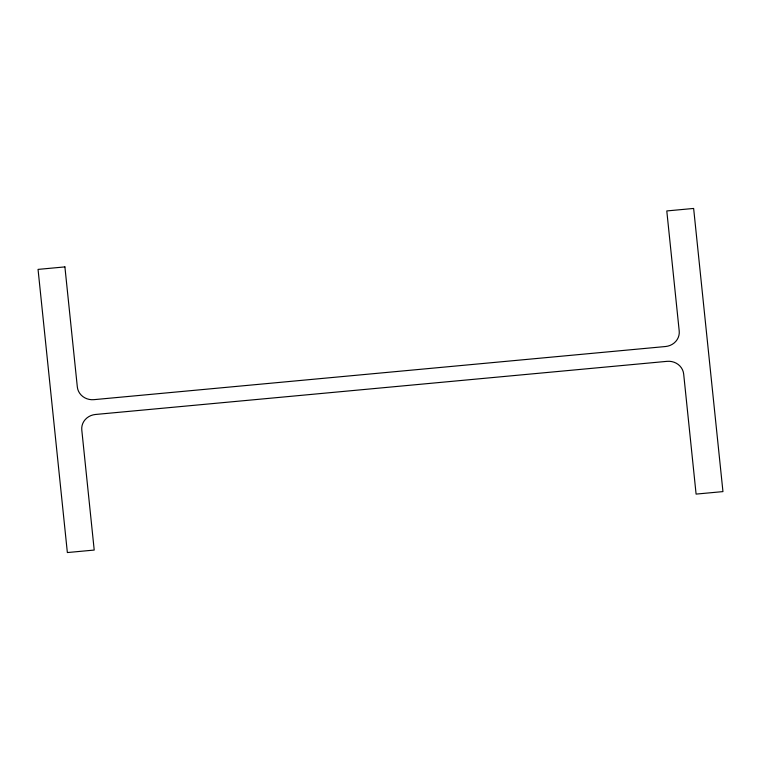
<?xml version="1.0" encoding="UTF-8"?>
<svg xmlns="http://www.w3.org/2000/svg" width="761" height="761" viewBox="0 0 761 761"><rect width="100%" height="100%" fill="white"/><g stroke="black" fill="none" stroke-linecap="round" stroke-linejoin="round"><path stroke-width="1.14" d="M64.904 266.902L38.05 269.394L67.358 552.553L94.212 550.06L81.788 429.994A15.22 14.174 -1.4 0 1 95.477 414.479L667.055 361.342A15.22 14.174 -1.4 0 1 683.673 374.031L696.096 494.098L722.95 491.606L693.642 208.447L666.788 210.94L679.212 331.006A15.22 14.174 -1.4 0 1 665.523 346.521L93.945 399.658A15.22 14.174 -1.4 0 1 77.327 386.969L64.904 266.902"/></g></svg>
